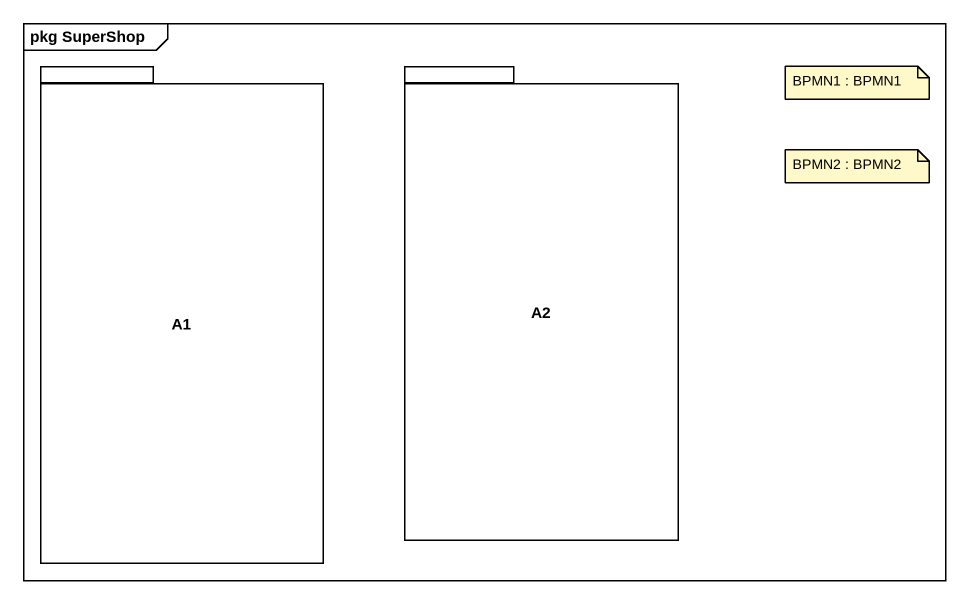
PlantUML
@startuml
mainframe pkg SuperShop
package A1 {
}
package A2 {
}
note as N1
  BPMN1 : BPMN1
end note
note as N2
  BPMN2 : BPMN2
end note
@enduml
